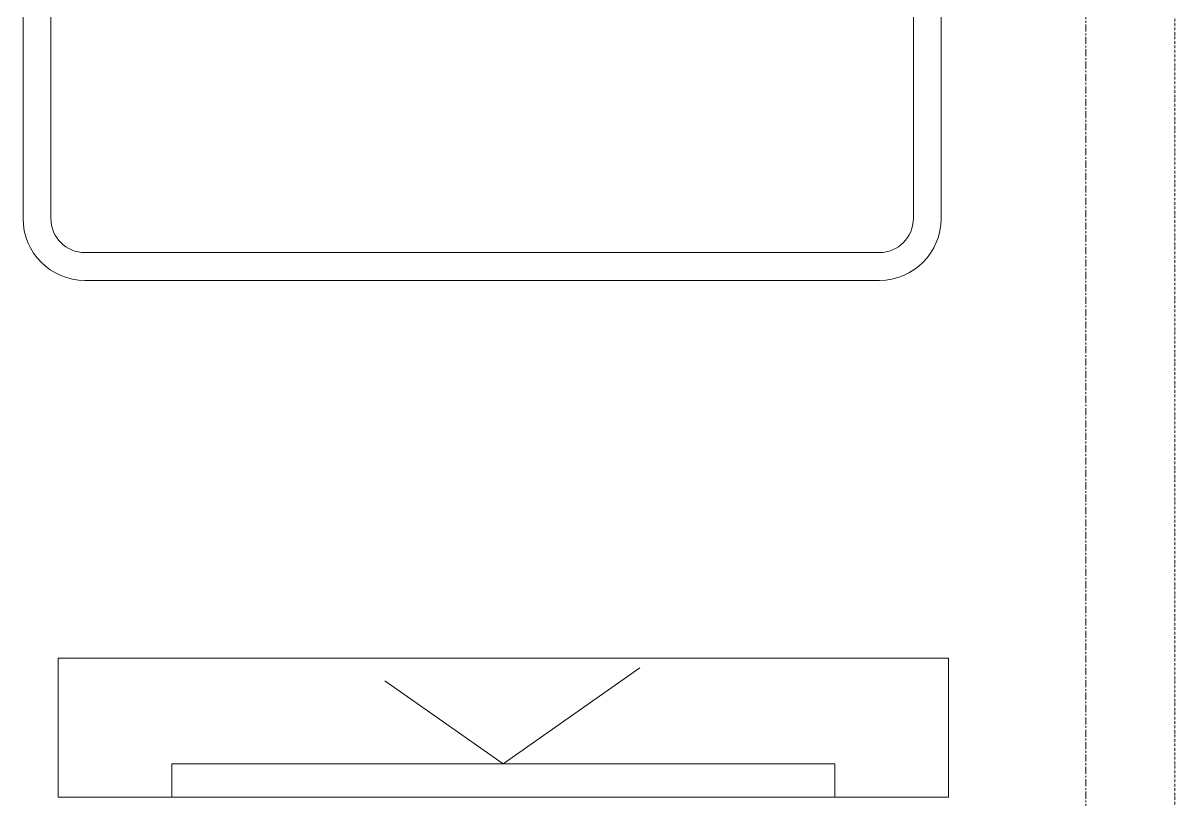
# Model space of a CAD drawing. Header units: millimetres. Extents: x 1591 to 239055, y -15958 to 83255.
# Drawn here: x 208922 to 210992, y 66842 to 68238 of the extents above; entities that cross this region are included whole.
import ezdxf

# ---------------------------------------------------------------- set-up
doc = ezdxf.new("R2010")
doc.units = ezdxf.units.MM
doc.linetypes.add('Dash Dot 3_16_', pattern=[7.9375, 4.7625, -1.5875, 0, -1.5875])
doc.linetypes.add('Grid Line', pattern=[22.225, 12.7, -3.175, 3.175, -3.175])
for name, color, linetype, lineweight in [('0-1', 250, 'Continuous', 5), ('G-ANNO-SYMB-1', 111, 'Dash Dot 3_16_', 18), ('I-FURN-1', 254, 'Continuous', 9), ('S-GRID-1', 1, 'Grid Line', 9)]:
    doc.layers.add(name, color=color, linetype=linetype, lineweight=lineweight)

# ---------------------------------------------------------------- blocks, each defined once
blk = doc.blocks.new('GIUONG NGU-2TAB-1600x2000 - GIUONG NGU-2TAB-1600x2000-885815-TKCS_MB TẦNG 6-8')
at = {"layer": 'I-FURN-1'}
for p, q in [((458.5, -50), (458.5, -1938.9)), ((458.5, -1938.9), (458.5, -50)), ((2108.2, -1938.9), (2108.2, -50)), ((2108.2, -50), (2108.2, -1938.9)), ((508.5, -1938.9), (508.5, -100)), ((2058.2, -100), (2058.2, -1938.9)), ((1997.1, -2000), (569.6, -2000)), ((569.6, -2050), (1997.1, -2050)), ((1997.1, -2050), (569.6, -2050))]:
    blk.add_line(p, q, dxfattribs=at)
for centre, radius, start, end in [((569.6, -1938.9), 111.1, 180, 270), ((569.6, -1938.9), 111.1, 180, 270), ((569.6, -1938.9), 61.1, 180, 270), ((1997.1, -1938.9), 111.1, 270, 360), ((1997.1, -1938.9), 61.1, 270, 0), ((1997.1, -1938.9), 111.1, 270, 0)]:
    blk.add_arc(centre, radius, start, end, dxfattribs=at)
blk = doc.blocks.new('RES_BAN AN - RES_BAN AN-901223-TKCS_MB TẦNG 6-8')
at = {"layer": 'I-FURN-1'}
for p, q in [((1600, 0), (0, 0)), ((0, 0), (0, -250)), ((1600, -250), (1600, 0)), ((0, -250), (1600, -250))]:
    blk.add_line(p, q, dxfattribs=at)
blk = doc.blocks.new('KE TIVI-2 - KE TIVI-2-885819-TKCS_MB TẦNG 6-8')
at = {"layer": 'I-FURN-1'}
for p, q in [((-595.6, 0), (-595.6, -60)), ((595.6, 0), (-595.6, 0)), ((595.6, -60), (595.6, 0)), ((-595.6, -60), (595.6, -60)), ((0, -60), (-245.7, -232.1)), ((213, -209.1), (0, -60))]:
    blk.add_line(p, q, dxfattribs=at)
blk = doc.blocks.new('NCV_TKTC_TANG 6 - 8_rvt-2-TKCS_MB TẦNG 6-8')
at = {"layer": 'I-FURN-1'}
blk.add_blockref('GIUONG NGU-2TAB-1600x2000 - GIUONG NGU-2TAB-1600x2000-885815-TKCS_MB TẦNG 6-8', (112584.3, 69825.3), dxfattribs=at)
at = {"layer": 'I-FURN-1', "rotation": 180}
for name, p in [('RES_BAN AN - RES_BAN AN-901223-TKCS_MB TẦNG 6-8', (114705.6, 66846.9)), ('KE TIVI-2 - KE TIVI-2-885819-TKCS_MB TẦNG 6-8', (113905.6, 66846.9))]:
    blk.add_blockref(name, p, dxfattribs=at)

msp = doc.modelspace()

# ---------------------------------------------------------------- linework, layer by layer
at = {"layer": 'G-ANNO-SYMB-1'}
msp.add_line((210992.3, 82873.6), (210992.3, 13592.5), dxfattribs=at)
at = {"layer": 'S-GRID-1'}
msp.add_line((210832.3, 19149.4), (210832.3, 77012.5), dxfattribs=at)

# ---------------------------------------------------------------- block references
at = {"layer": '0-1'}
msp.add_blockref('NCV_TKTC_TANG 6 - 8_rvt-2-TKCS_MB TẦNG 6-8', (95879.7, 0), dxfattribs=at)

doc.saveas('drawing.dxf')
